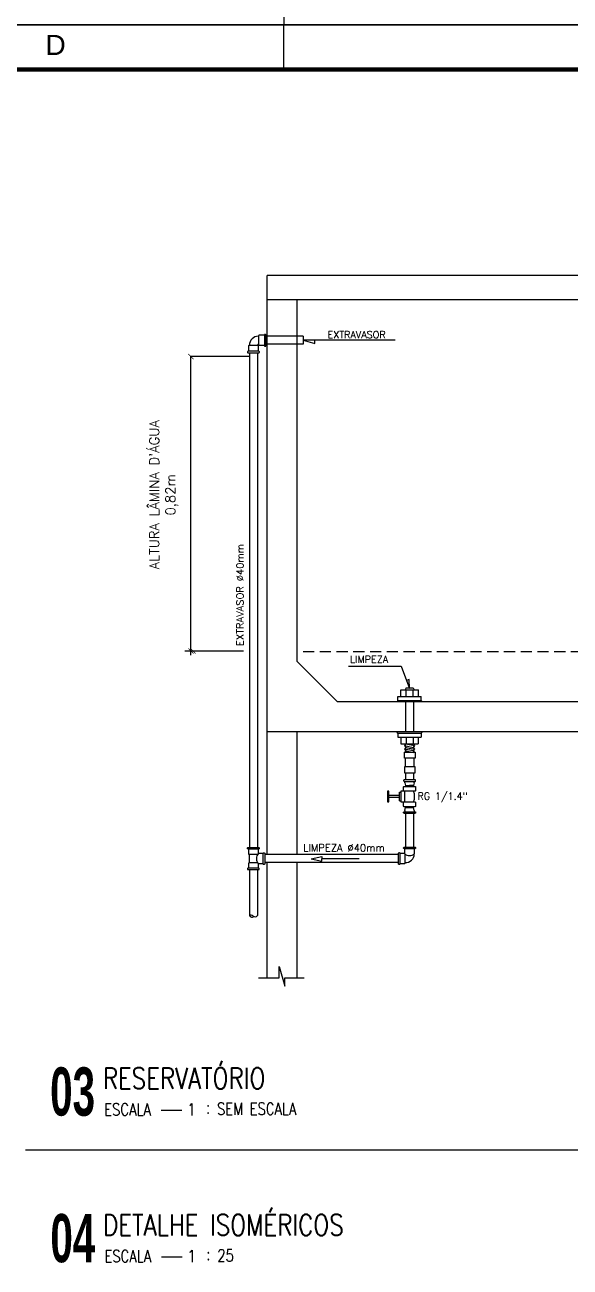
# Model space of a CAD drawing. Extents: x -210 to -126, y -135 to 724.
# Drawn here: x -185.33 to -173.12, y 636.49 to 664.31 of the extents above; entities that cross this region are included whole.
import ezdxf
from ezdxf.enums import TextEntityAlignment as Align

# ---------------------------------------------------------------- set-up
doc = ezdxf.new("R2010")
doc.units = 0
doc.header["$MEASUREMENT"] = 0
doc.linetypes.add('HIDDEN', pattern=[0.375, 0.25, -0.125])
doc.layers.get('0').update_dxf_attribs({"linetype": 'CONTINUOUS'})
for name, color, linetype in [('A-PEN-R', 1, 'CONTINUOUS'), ('DETALLHES_HIDRAULICO', 4, 'CONTINUOUS'), ("PRANCHA - PROJETU'S", 7, 'CONTINUOUS'), ('TXT_0', 7, 'CONTINUOUS'), ('TXT_2', 6, 'CONTINUOUS')]:
    doc.layers.add(name, color=color, linetype=linetype)
doc.styles.add('ADITIVOCAD', font='ROMANS.shx')
doc.styles.add('ARIAL', font='arial.ttf', dxfattribs={"height": 2})
doc.styles.add('REG140', font='romans.shx', dxfattribs={"width": 0.8, "height": 0.35})
doc.styles.add('REG80', font='romans.shx', dxfattribs={"width": 0.8, "height": 0.2})
doc.styles.add('SANSSERIF2', font='sanssb__.ttf', dxfattribs={"width": 0.8})

# ---------------------------------------------------------------- blocks, each defined once
blk = doc.blocks.new('ADFSGASDFG')
at = {"layer": "PRANCHA - PROJETU'S", "color": 1}
for p, q in [((360.678, 107.346), (276.578, 107.346)), ((307.178, 106.346), (307.178, 107.346)), ((307.178, 48.946), (307.178, 47.946)), ((307.178, 48.946), (307.178, 47.946)), ((276.578, 47.946), (360.678, 47.946))]:
    blk.add_line(p, q, dxfattribs=at)
at = {"layer": "PRANCHA - PROJETU'S", "color": 4, "const_width": 0.1}
blk.add_lwpolyline([(279.078, 106.346), (359.678, 106.346), (359.678, 48.946), (279.078, 48.946)], close=True, dxfattribs=at)
at = {"layer": "PRANCHA - PROJETU'S", "color": 50, "linetype": 'Continuous', "style": 'ARIAL'}
blk.add_text('D', height=0.45, dxfattribs=at).set_placement((302.065, 106.896), align=Align.MIDDLE)
blk = doc.blocks.new('CRBODADOSÇ')
at = {"layer": "PRANCHA - PROJETU'S", "color": 3}
blk.add_line((164.825, 196.917), (165.288, 196.917), dxfattribs=at)
at = {"layer": "PRANCHA - PROJETU'S", "color": 3, "style": 'REG80', "width": 0.8}
for s, p in [('ESCALA', (163.548, 196.799)), ('1', (165.407, 196.799)), (':', (165.829, 196.842))]:
    blk.add_text(s, height=0.27, dxfattribs=at).set_placement(p)
at = {"layer": "PRANCHA - PROJETU'S", "color": 2, "style": 'REG140', "width": 0.8}
for tag, p in [('PROJETO', (163.521, 198.067)), ('DESENHO', (163.516, 197.395))]:
    blk.add_attdef(tag, p, '', height=0.472, dxfattribs=at)
at = {"layer": "PRANCHA - PROJETU'S", "style": 'SANSSERIF2', "width": 0.6}
blk.add_attdef('00', text='', height=1.08, dxfattribs=at).set_placement((162.84, 196.795), align=Align.CENTER)
at = {"layer": "PRANCHA - PROJETU'S", "color": 3, "style": 'REG80', "width": 0.8}
blk.add_attdef('ESCALA', (166.075, 196.813), '', height=0.27, dxfattribs=at)
blk = doc.blocks.new('_ArchTick')
at = {"color": 0, "linetype": 'ByBlock', "const_width": 0.15}
blk.add_lwpolyline([(-0.5, -0.5), (0.5, 0.5)], dxfattribs=at)

msp = doc.modelspace()

# ---------------------------------------------------------------- linework, layer by layer
at = {"layer": 'A-PEN-R'}
msp.add_line((-185.322, 639.121), (-155.011, 639.121), dxfattribs=at)
at = {"layer": 'DETALLHES_HIDRAULICO'}
for p, q in [((-179.097, 657.34), (-179.935, 657.34)), ((-179.097, 657.16), (-179.935, 657.16)), ((-179.097, 657.34), (-179.097, 657.16)), ((-180.304, 656.969), (-180.304, 645.889)), ((-180.124, 656.969), (-180.124, 645.889)), ((-176.909, 649.421), (-176.52, 649.421)), ((-176.909, 649.271), (-176.909, 649.421)), ((-176.796, 649.469), (-176.816, 649.421)), ((-176.796, 649.469), (-176.634, 649.469)), ((-176.793, 649.271), (-176.793, 649.421)), ((-176.637, 649.271), (-176.637, 649.421)), ((-176.634, 649.469), (-176.614, 649.421)), ((-176.52, 649.271), (-176.52, 649.421)), ((-176.976, 649.183), (-177.003, 649.154)), ((-176.976, 649.271), (-176.454, 649.271)), ((-176.976, 649.183), (-176.976, 649.271)), ((-176.976, 649.183), (-176.454, 649.183)), ((-176.808, 649.154), (-176.808, 648.479)), ((-176.628, 649.154), (-176.628, 648.479)), ((-176.454, 649.183), (-176.454, 649.271)), ((-176.454, 649.183), (-176.426, 649.154)), ((-176.978, 648.45), (-177.005, 648.479)), ((-176.978, 648.45), (-176.456, 648.45)), ((-176.978, 648.45), (-176.456, 648.45)), ((-176.978, 648.45), (-176.978, 648.361)), ((-176.978, 648.361), (-176.456, 648.361)), ((-176.911, 648.361), (-176.911, 648.212)), ((-176.911, 648.212), (-176.522, 648.212)), ((-176.797, 648.209), (-176.827, 648.173)), ((-176.797, 648.209), (-176.608, 648.173)), ((-176.795, 648.361), (-176.795, 648.212)), ((-176.639, 648.361), (-176.639, 648.212)), ((-176.637, 648.209), (-176.608, 648.173)), ((-176.522, 648.361), (-176.522, 648.212)), ((-176.456, 648.45), (-176.429, 648.479)), ((-176.456, 648.45), (-176.456, 648.361)), ((-176.827, 648.173), (-176.637, 648.131)), ((-176.827, 648.173), (-176.797, 648.131)), ((-176.797, 648.131), (-176.827, 648.095)), ((-176.637, 648.053), (-176.827, 648.095)), ((-176.827, 648.095), (-176.797, 648.053)), ((-176.797, 648.053), (-176.827, 648.017)), ((-176.797, 648.131), (-176.608, 648.095)), ((-176.797, 648.053), (-176.627, 648.019)), ((-176.608, 648.173), (-176.637, 648.131)), ((-176.637, 648.131), (-176.608, 648.095)), ((-176.608, 648.095), (-176.637, 648.053)), ((-176.637, 648.053), (-176.608, 648.017)), ((-176.809, 647.696), (-176.809, 647.891)), ((-176.614, 647.696), (-176.614, 647.891)), ((-176.821, 647.341), (-176.821, 647.371)), ((-176.806, 647.562), (-176.806, 647.409)), ((-176.806, 647.461), (-176.806, 647.409)), ((-176.626, 647.562), (-176.626, 647.409)), ((-176.626, 647.461), (-176.626, 647.409)), ((-176.611, 647.341), (-176.611, 647.371)), ((-176.941, 647.131), (-176.911, 647.131)), ((-176.941, 646.933), (-176.941, 647.131)), ((-176.821, 647.341), (-176.806, 647.278)), ((-176.821, 646.912), (-176.821, 647.152)), ((-176.626, 647.287), (-176.807, 647.274)), ((-176.627, 647.277), (-176.807, 647.264)), ((-176.806, 647.278), (-176.806, 647.26)), ((-176.627, 647.266), (-176.708, 647.26)), ((-176.611, 647.341), (-176.626, 647.278)), ((-176.626, 647.278), (-176.626, 647.26)), ((-176.941, 647.053), (-177.181, 647.053)), ((-176.941, 647.011), (-177.181, 647.011)), ((-176.941, 646.933), (-176.911, 646.933)), ((-176.821, 646.723), (-176.806, 646.786)), ((-176.821, 646.723), (-176.821, 646.693)), ((-176.807, 646.777), (-176.626, 646.79)), ((-176.806, 646.798), (-176.725, 646.804)), ((-176.806, 646.786), (-176.806, 646.804)), ((-176.806, 646.788), (-176.626, 646.801)), ((-176.806, 646.655), (-176.806, 645.897)), ((-176.626, 646.786), (-176.626, 646.804)), ((-176.611, 646.723), (-176.626, 646.786)), ((-176.626, 646.655), (-176.626, 645.897)), ((-176.611, 646.723), (-176.611, 646.693)), ((-180.305, 645.545), (-180.305, 645.74)), ((-176.963, 645.733), (-179.961, 645.733)), ((-176.963, 645.553), (-179.961, 645.553)), ((-180.304, 645.395), (-180.304, 644.365)), ((-180.124, 645.395), (-180.124, 644.365))]:
    msp.add_line(p, q, dxfattribs=at)
at = {"layer": 'DETALLHES_HIDRAULICO', "linetype": 'HIDDEN'}
msp.add_line((-167.977, 650.273), (-179.231, 650.273), dxfattribs=at)
at = {"layer": 'DETALLHES_HIDRAULICO'}
for points in [[(-180.102, 657.002), (-180.102, 657.118, 0.414214), (-180.12, 657.136), (-180.307, 657.136, 0.414214), (-180.325, 657.118), (-180.325, 657.002)], [(-179.967, 657.361), (-180.084, 657.361, 0.414214), (-180.102, 657.343), (-180.102, 657.156, 0.414214), (-180.084, 657.138), (-179.967, 657.138)], [(-176.831, 648.024), (-176.592, 648.024, 0.387836)], [(-176.831, 647.562), (-176.592, 647.562, -0.387836)], [(-176.849, 647.152), (-176.849, 647.251, -0.414214), (-176.84, 647.26), (-176.594, 647.26, -0.414214), (-176.585, 647.251), (-176.585, 647.161, -0.414214), (-176.594, 647.152), (-176.911, 647.152), (-176.911, 646.912), (-176.594, 646.912, -0.414214), (-176.585, 646.903), (-176.585, 646.813, -0.414214), (-176.594, 646.804), (-176.84, 646.804, -0.414214), (-176.849, 646.813), (-176.849, 646.912)], [(-176.849, 646.679, -0.414331), (-176.835, 646.693), (-176.597, 646.693, -0.414331), (-176.583, 646.679)], [(-176.583, 646.679), (-176.583, 646.67, -0.414214), (-176.597, 646.655), (-176.835, 646.655, -0.414214), (-176.849, 646.67), (-176.849, 646.679)], [(-180.327, 645.857), (-180.327, 645.758, 0.414214), (-180.309, 645.74), (-180.121, 645.74, 0.414214), (-180.103, 645.758), (-180.103, 645.857)], [(-179.994, 645.754), (-180.102, 645.754, 0.415872), (-180.102, 645.53), (-179.994, 645.53)], [(-176.931, 645.531), (-176.832, 645.531, 0.414214), (-176.814, 645.549), (-176.814, 645.737, 0.414214), (-176.832, 645.755), (-176.931, 645.755)], [(-176.828, 645.864), (-176.828, 645.756, 0.415872), (-176.605, 645.756), (-176.605, 645.864)], [(-180.103, 645.427), (-180.103, 645.526, 0.414214), (-180.121, 645.544), (-180.309, 645.544, 0.414214), (-180.327, 645.526), (-180.327, 645.427)]]:
    msp.add_lwpolyline(points, format="xyb", dxfattribs=at)
for points in [[(-179.967, 657.368), (-179.967, 657.131, 0.414214), (-179.953, 657.116), (-179.949, 657.116, 0.414214), (-179.935, 657.131), (-179.935, 657.368, 0.414214), (-179.949, 657.383), (-179.953, 657.383, 0.414214)], [(-180.347, 656.984, 0.414214), (-180.333, 656.969), (-180.095, 656.969, 0.414214), (-180.08, 656.984), (-180.08, 656.987, 0.414214), (-180.095, 657.002), (-180.333, 657.002, 0.414214), (-180.347, 656.987)], [(-176.849, 647.386, 0.414331), (-176.835, 647.371), (-176.597, 647.371, 0.414331), (-176.583, 647.386), (-176.583, 647.395, 0.414214), (-176.597, 647.409), (-176.835, 647.409, 0.414214), (-176.849, 647.395)], [(-177.211, 646.921, 0.414214), (-177.202, 646.912), (-177.19, 646.912, 0.414214), (-177.181, 646.921), (-177.181, 647.143, 0.414214), (-177.19, 647.152), (-177.202, 647.152, 0.414214), (-177.211, 647.143)], [(-180.348, 645.875, -0.414214), (-180.334, 645.889), (-180.096, 645.889, -0.414214), (-180.082, 645.875), (-180.082, 645.871, -0.414214), (-180.096, 645.857), (-180.334, 645.857, -0.414214), (-180.348, 645.871)], [(-179.976, 645.775, -0.414214), (-179.961, 645.761), (-179.961, 645.523, -0.414214), (-179.976, 645.509), (-179.979, 645.509, -0.414214), (-179.994, 645.523), (-179.994, 645.761, -0.414214), (-179.979, 645.775)], [(-176.949, 645.51, -0.414214), (-176.963, 645.524), (-176.963, 645.762, -0.414214), (-176.949, 645.776), (-176.945, 645.776, -0.414214), (-176.931, 645.762), (-176.931, 645.524, -0.414214), (-176.945, 645.51)], [(-176.849, 645.882, -0.414214), (-176.835, 645.897), (-176.597, 645.897, -0.414214), (-176.583, 645.882), (-176.583, 645.879, -0.414214), (-176.597, 645.864), (-176.835, 645.864, -0.414214), (-176.849, 645.879)], [(-180.348, 645.409, 0.414214), (-180.334, 645.395), (-180.096, 645.395, 0.414214), (-180.082, 645.409), (-180.082, 645.413, 0.414214), (-180.096, 645.427), (-180.334, 645.427, 0.414214), (-180.348, 645.413)]]:
    msp.add_lwpolyline(points, format="xyb", close=True, dxfattribs=at)
for points in [[(-176.592, 648.024), (-176.592, 647.891), (-176.831, 647.891), (-176.831, 648.024)], [(-176.592, 647.562), (-176.592, 647.695), (-176.831, 647.695), (-176.831, 647.562)], [(-178.919, 645.638), (-178.684, 645.688), (-178.684, 645.638)], [(-178.919, 645.638), (-178.684, 645.588), (-178.684, 645.638)], [(-177.846, 645.638), (-178.684, 645.638)], [(-180.098, 642.976), (-179.637, 642.976), (-179.637, 643.225), (-179.512, 642.784), (-179.512, 642.976), (-179.08, 642.976)]]:
    msp.add_lwpolyline(points, dxfattribs=at)
for centre, radius, start, end in [((-180.101, 657.137), 0.203, 90.2943, 180.1783), ((-180.101, 657.137), 0.0231, 92.6862, 181.5328), ((-176.935, 647.032), 0.331, 338.7623, 21.2377), ((-176.802, 645.741), 0.188, 266.3415, 1.8523), ((-180.269, 644.303), 0.0714, 48.236, 119.1391), ((-180.248, 644.393), 0.0626, 206.7055, 311.0513), ((-180.177, 644.406), 0.067, 228.236, 322.4119)]:
    msp.add_arc(centre, radius, start, end, dxfattribs=at)
for points in [[(-176.426, 649.154), (-177.003, 649.154), (-176.454, 649.183), (-176.976, 649.183)], [(-176.429, 648.479), (-177.005, 648.479), (-176.456, 648.45), (-176.978, 648.45)]]:
    msp.add_solid(points, dxfattribs=at)
at = {"layer": 'TXT_0', "linetype": 'ByBlock'}
for p, q in [((-180.306, 656.884), (-181.613, 656.884)), ((-181.613, 650.2), (-181.613, 656.884)), ((-180.439, 650.29), (-181.748, 650.29)), ((-180.439, 650.29), (-181.703, 650.29))]:
    msp.add_line(p, q, dxfattribs=at)
at = {"layer": 'TXT_0'}
for points in [[(-177.041, 657.25), (-179.101, 657.25), (-178.839, 657.175), (-178.839, 657.25)], [(-178.085, 649.955), (-176.902, 649.955), (-176.716, 649.455), (-176.722, 649.655), (-176.782, 649.633)]]:
    msp.add_lwpolyline(points, dxfattribs=at)
at = {"layer": 'TXT_2'}
for p, q in [((-172.118, 658.698), (-179.906, 658.698)), ((-179.906, 658.157), (-179.906, 658.698)), ((-172.118, 658.157), (-179.906, 658.157)), ((-179.906, 648.479), (-179.906, 658.157)), ((-179.231, 650.054), (-179.231, 658.157)), ((-178.33, 649.154), (-179.231, 650.054)), ((-168.877, 649.154), (-178.33, 649.154)), ((-167.301, 648.479), (-179.906, 648.479)), ((-179.906, 645.733), (-179.906, 648.479)), ((-179.231, 645.733), (-179.231, 648.479)), ((-179.906, 642.984), (-179.906, 645.553)), ((-179.231, 642.984), (-179.231, 645.553))]:
    msp.add_line(p, q, dxfattribs=at)

# ---------------------------------------------------------------- block references
at = {"layer": "PRANCHA - PROJETU'S", "color": 1}
for p in [(-486.709, 616.367), (-486.709, 556.967)]:
    msp.add_blockref('ADFSGASDFG', p, dxfattribs=at)
at = {"layer": "PRANCHA - PROJETU'S"}
for p, values in [((-347.104, 443.092), {'ESCALA': 'SEM ESCALA', 'DESENHO': 'RESERVATÓRIO', '00': '03'}), ((-347.098, 439.808), {'ESCALA': '25', 'DESENHO': 'DETALHE ISOMÉRICOS', '00': '04'})]:
    msp.add_blockref('CRBODADOSÇ', p, dxfattribs=at).add_auto_attribs(values)
at = {"layer": 'TXT_0', "linetype": 'ByBlock', "xscale": 0.1170435493299991, "yscale": 0.1170435493299991, "zscale": 0.1170435493301399}
for p, rotation in [((-181.613, 656.884), 90), ((-181.613, 650.29), 270), ((-181.568, 650.29), 90)]:
    msp.add_blockref('_ArchTick', p, dxfattribs=dict(at, rotation=rotation))

# ---------------------------------------------------------------- texts
at = {"layer": 'TXT_0', "style": 'ADITIVOCAD'}
for s, height, p in [('EXTRAVASOR', 0.1576, (-178.554, 657.298)), ('LIMPEZA', 0.1576, (-178.051, 650.029)), ('RG 1/1.4"', 0.1576, (-176.539, 646.962)), ('LIMPEZA %%C40mm', 0.16206, (-179.099, 645.803))]:
    msp.add_text(s, height=height, dxfattribs=at).set_placement(p)
msp.add_text('EXTRAVASOR %%C40mm', height=0.16206, rotation=90, dxfattribs=at).set_placement((-180.433, 650.402))
at = {"layer": 'TXT_0', "linetype": 'ByBlock', "insert": (-182.221, 653.79), "char_height": 0.21608, "attachment_point": 5, "rotation": 90, "style": 'ADITIVOCAD'}
msp.add_mtext("\\A1;ALTURA LÂMINA D'ÁGUA\\P0,82m", dxfattribs=at)

doc.saveas('drawing.dxf')
